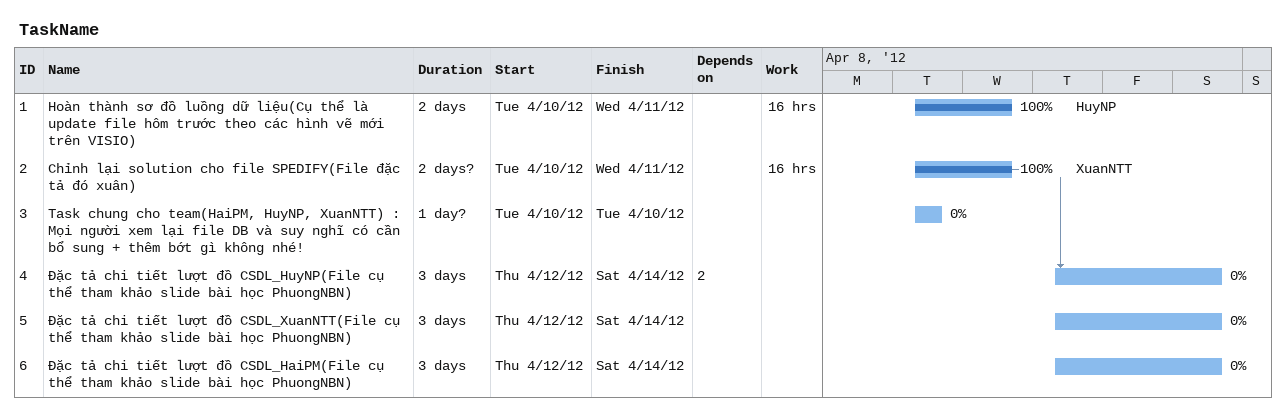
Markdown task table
TaskName

| ID | Task | Duration | Start | Finish | Predecessors | Resources | % complete | Work (h) |
|---|---|---|---|---|---|---|---|---|
| 1 | Hoàn thành sơ đồ luồng dữ liệu(Cụ thể là update file hôm trước theo các hình vẽ mới trên VISIO) | 2d | 2012-04-10 | 2012-04-11 |  | HuyNP | 100 | 16 |
| 2 | Chỉnh lại solution cho file SPEDIFY(File đặc tả đó xuân) | 2d? | 2012-04-10 | 2012-04-11 |  | XuanNTT | 100 | 16 |
| 3 | Task chung cho team(HaiPM, HuyNP, XuanNTT) : Mọi người xem lại file DB và suy nghĩ có cần bổ sung + thêm bớt gì không nhé! | 1d? | 2012-04-10 | 2012-04-10 |  |  | 0 |  |
| 4 | Đặc tả chi tiết lượt đồ CSDL_HuyNP(File cụ thể tham khảo slide bài học PhuongNBN) | 3d | 2012-04-12 | 2012-04-14 | 2 |  | 0 |  |
| 5 | Đặc tả chi tiết lượt đồ CSDL_XuanNTT(File cụ thể tham khảo slide bài học PhuongNBN) | 3d | 2012-04-12 | 2012-04-14 |  |  | 0 |  |
| 6 | Đặc tả chi tiết lượt đồ CSDL_HaiPM(File cụ thể tham khảo slide bài học PhuongNBN) | 3d | 2012-04-12 | 2012-04-14 |  |  | 0 |  |
